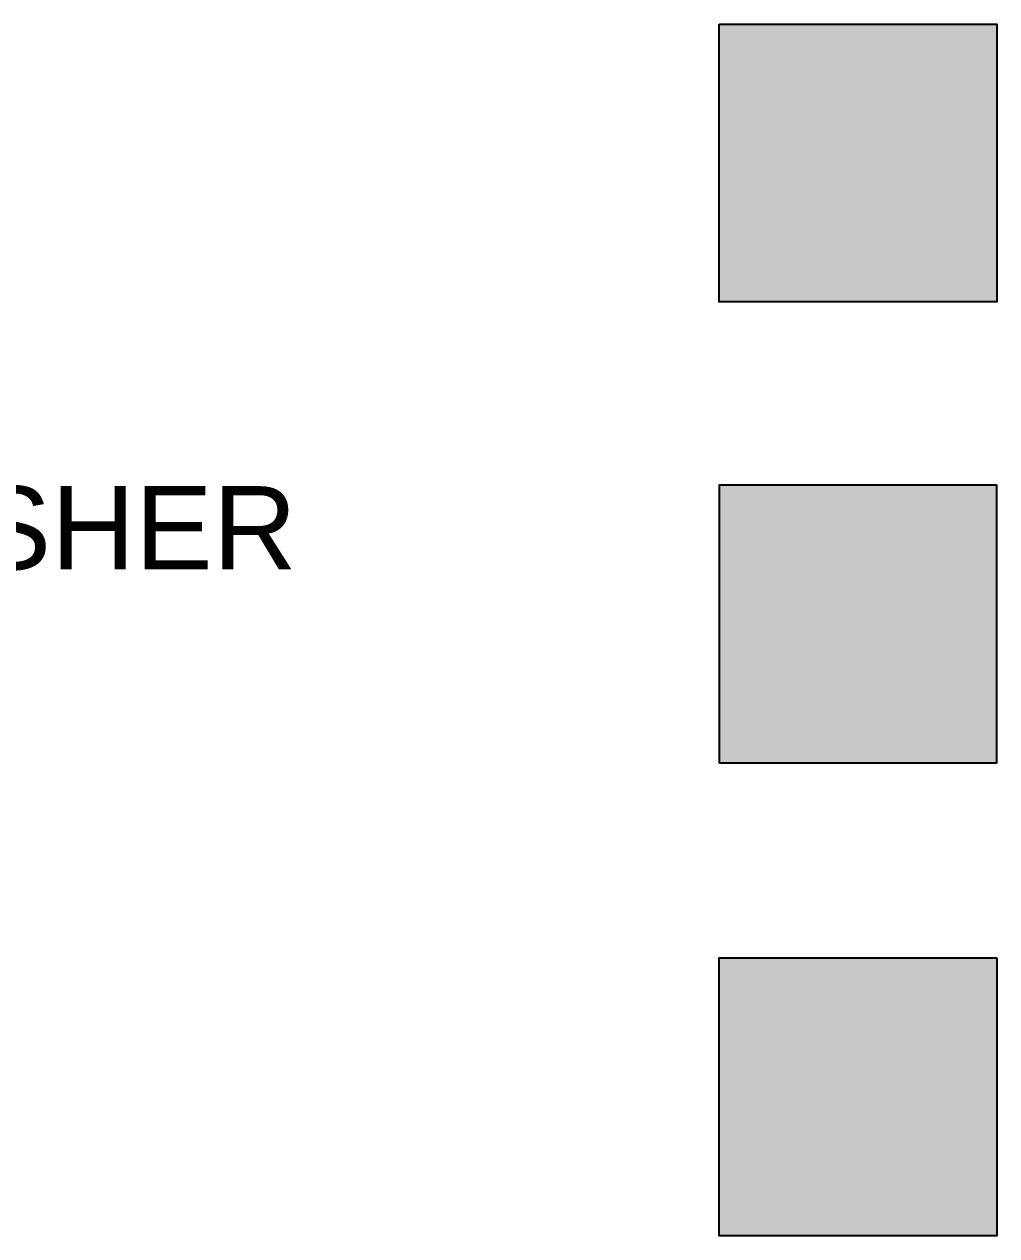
# Model space of a CAD drawing. Header units: metres. Extents: x 5231.1 to 5275.7, y -3151.4 to -3108.9.
# Drawn here: x 5259.127 to 5262.629, y -3144.428 to -3140.067 of the extents above; entities that cross this region are included whole.
import ezdxf

# ---------------------------------------------------------------- set-up
doc = ezdxf.new("R2010")
doc.units = ezdxf.units.M
doc.linetypes.add('Style Black Lines', pattern=[0])
doc.layers.add('Imported blocks', color=7, linetype='Continuous', true_color=0xc57dd9)
doc.layers.add('New Layer_1', color=7, linetype='Continuous', true_color=0xca387c)
doc.styles.add('Style', font='', dxfattribs={"height": 0.3})
doc.styles.get('Style').set_extended_font_data('arial')

# ---------------------------------------------------------------- blocks, each defined once
blk = doc.blocks.new('Assembly point')
at = {"layer": 'Imported blocks', "transparency": 33554483}
for points in [[(-0.1663, 0.1663), (0.1663, 0.1663), (0.1663, -0.1663), (-0.1663, -0.1663), (-0.1663, 0.1663)], [(-0.1347, 0.1353), (-0.1281, 0.1419), (-0.0872, 0.1011), (-0.0872, 0.1419), (-0.0694, 0.1241), (-0.0694, 0.0701), (-0.1235, 0.0701), (-0.1413, 0.0879), (-0.1004, 0.0879), (-0.1413, 0.1288), (-0.1347, 0.1353)], [(0.1347, 0.1353), (0.1413, 0.1288), (0.1004, 0.0879), (0.1413, 0.0879), (0.1235, 0.0701), (0.0694, 0.0701), (0.0694, 0.1241), (0.0872, 0.1419), (0.0872, 0.1011), (0.1281, 0.1419), (0.1347, 0.1353)], [(-0.1347, -0.1353), (-0.1413, -0.1288), (-0.1004, -0.0879), (-0.1413, -0.0879), (-0.1235, -0.0701), (-0.0694, -0.0701), (-0.0694, -0.1241), (-0.0872, -0.1419), (-0.0872, -0.1011), (-0.1281, -0.1419), (-0.1347, -0.1353)], [(0.1347, -0.1353), (0.1281, -0.1419), (0.0872, -0.1011), (0.0872, -0.1419), (0.0694, -0.1241), (0.0694, -0.0701), (0.1235, -0.0701), (0.1413, -0.0879), (0.1004, -0.0879), (0.1413, -0.1288), (0.1347, -0.1353)]]:
    blk.add_hatch(color=256, dxfattribs=at).paths.add_polyline_path(points, flags=0)
h = blk.add_hatch(color=256, dxfattribs=at)
edge = h.paths.add_edge_path(flags=0)
edge.add_spline(control_points=[(-0.0121, 0.0697), (-0.0121, 0.0766), (-0.0065, 0.0823), (0.0005, 0.0823)], knot_values=[0, 0, 0, 0, 1, 1, 1, 1], degree=3, periodic=0)
edge.add_spline(control_points=[(0.0005, 0.0823), (0.0074, 0.0823), (0.013, 0.0766), (0.013, 0.0697)], knot_values=[0, 0, 0, 0, 1, 1, 1, 1], degree=3, periodic=0)
edge.add_spline(control_points=[(0.013, 0.0697), (0.013, 0.0627), (0.0074, 0.0571), (0.0005, 0.0571)], knot_values=[0, 0, 0, 0, 1, 1, 1, 1], degree=3, periodic=0)
edge.add_spline(control_points=[(0.0005, 0.0571), (-0.0065, 0.0571), (-0.0121, 0.0627), (-0.0121, 0.0697)], knot_values=[0, 0, 0, 0, 1, 1, 1, 1], degree=3, periodic=0)
h = blk.add_hatch(color=256, dxfattribs=at)
edge = h.paths.add_edge_path(flags=0)
edge.add_spline(control_points=[(-0.0436, 0.0501), (-0.0436, 0.0571), (-0.0379, 0.0627), (-0.031, 0.0627)], knot_values=[0, 0, 0, 0, 1, 1, 1, 1], degree=3, periodic=0)
edge.add_spline(control_points=[(-0.031, 0.0627), (-0.024, 0.0627), (-0.0184, 0.0571), (-0.0184, 0.0501)], knot_values=[0, 0, 0, 0, 1, 1, 1, 1], degree=3, periodic=0)
edge.add_spline(control_points=[(-0.0184, 0.0501), (-0.0184, 0.0432), (-0.024, 0.0375), (-0.031, 0.0375)], knot_values=[0, 0, 0, 0, 1, 1, 1, 1], degree=3, periodic=0)
edge.add_spline(control_points=[(-0.031, 0.0375), (-0.0379, 0.0375), (-0.0436, 0.0432), (-0.0436, 0.0501)], knot_values=[0, 0, 0, 0, 1, 1, 1, 1], degree=3, periodic=0)
h = blk.add_hatch(color=256, dxfattribs=at)
edge = h.paths.add_edge_path(flags=0)
edge.add_spline(control_points=[(0.0193, 0.0501), (0.0193, 0.0571), (0.025, 0.0627), (0.0319, 0.0627)], knot_values=[0, 0, 0, 0, 1, 1, 1, 1], degree=3, periodic=0)
edge.add_spline(control_points=[(0.0319, 0.0627), (0.0389, 0.0627), (0.0445, 0.0571), (0.0445, 0.0501)], knot_values=[0, 0, 0, 0, 1, 1, 1, 1], degree=3, periodic=0)
edge.add_spline(control_points=[(0.0445, 0.0501), (0.0445, 0.0432), (0.0389, 0.0375), (0.0319, 0.0375)], knot_values=[0, 0, 0, 0, 1, 1, 1, 1], degree=3, periodic=0)
edge.add_spline(control_points=[(0.0319, 0.0375), (0.025, 0.0375), (0.0193, 0.0432), (0.0193, 0.0501)], knot_values=[0, 0, 0, 0, 1, 1, 1, 1], degree=3, periodic=0)
h = blk.add_hatch(color=256, dxfattribs=at)
edge = h.paths.add_edge_path(flags=0)
edge.add_line((-0.0163, 0.017), (-0.0163, -0.0746))
edge.add_spline(control_points=[(-0.0163, -0.0746), (-0.0163, -0.0748), (-0.0163, -0.075), (-0.0163, -0.0753)], knot_values=[0, 0, 0, 0, 1, 1, 1, 1], degree=3, periodic=0)
edge.add_spline(control_points=[(-0.0163, -0.0753), (-0.0163, -0.0791), (-0.0194, -0.0823), (-0.0233, -0.0823)], knot_values=[0, 0, 0, 0, 1, 1, 1, 1], degree=3, periodic=0)
edge.add_spline(control_points=[(-0.0233, -0.0823), (-0.0271, -0.0823), (-0.0302, -0.0791), (-0.0302, -0.0753)], knot_values=[0, 0, 0, 0, 1, 1, 1, 1], degree=3, periodic=0)
edge.add_spline(control_points=[(-0.0302, -0.0753), (-0.0302, -0.075), (-0.0302, -0.0748), (-0.0302, -0.0746)], knot_values=[0, 0, 0, 0, 1, 1, 1, 1], degree=3, periodic=0)
edge.add_line((-0.0302, -0.0746), (-0.0302, -0.0223))
edge.add_line((-0.0302, -0.0223), (-0.0315, -0.0223))
edge.add_line((-0.0315, -0.0223), (-0.0327, -0.0223))
edge.add_line((-0.0327, -0.0223), (-0.0327, -0.0746))
edge.add_spline(control_points=[(-0.0327, -0.0746), (-0.0327, -0.0748), (-0.0327, -0.075), (-0.0327, -0.0753)], knot_values=[0, 0, 0, 0, 1, 1, 1, 1], degree=3, periodic=0)
edge.add_spline(control_points=[(-0.0327, -0.0753), (-0.0327, -0.0791), (-0.0358, -0.0823), (-0.0396, -0.0823)], knot_values=[0, 0, 0, 0, 1, 1, 1, 1], degree=3, periodic=0)
edge.add_spline(control_points=[(-0.0396, -0.0823), (-0.0435, -0.0823), (-0.0466, -0.0791), (-0.0466, -0.0753)], knot_values=[0, 0, 0, 0, 1, 1, 1, 1], degree=3, periodic=0)
edge.add_spline(control_points=[(-0.0466, -0.0753), (-0.0466, -0.075), (-0.0466, -0.0748), (-0.0466, -0.0746)], knot_values=[0, 0, 0, 0, 1, 1, 1, 1], degree=3, periodic=0)
edge.add_line((-0.0466, -0.0746), (-0.0466, 0.017))
edge.add_line((-0.0466, 0.017), (-0.0506, 0.017))
edge.add_line((-0.0506, 0.017), (-0.0506, -0.015))
edge.add_line((-0.0506, -0.015), (-0.0506, -0.0156))
edge.add_spline(control_points=[(-0.0506, -0.0156), (-0.0509, -0.0181), (-0.053, -0.0201), (-0.0557, -0.0201)], knot_values=[0, 0, 0, 0, 1, 1, 1, 1], degree=3, periodic=0)
edge.add_spline(control_points=[(-0.0557, -0.0201), (-0.0583, -0.0201), (-0.0605, -0.0181), (-0.0608, -0.0156)], knot_values=[0, 0, 0, 0, 1, 1, 1, 1], degree=3, periodic=0)
edge.add_line((-0.0608, -0.0156), (-0.0608, -0.015))
edge.add_line((-0.0608, -0.015), (-0.0608, 0.0181))
edge.add_spline(control_points=[(-0.0608, 0.0181), (-0.0608, 0.0266), (-0.0539, 0.0341), (-0.0454, 0.0341)], knot_values=[0, 0, 0, 0, 1, 1, 1, 1], degree=3, periodic=0)
edge.add_line((-0.0454, 0.0341), (-0.0315, 0.0341))
edge.add_line((-0.0315, 0.0341), (-0.0175, 0.0341))
edge.add_spline(control_points=[(-0.0175, 0.0341), (-0.009, 0.0341), (-0.0021, 0.0266), (-0.0021, 0.0181)], knot_values=[0, 0, 0, 0, 1, 1, 1, 1], degree=3, periodic=0)
edge.add_line((-0.0021, 0.0181), (-0.0021, -0.015))
edge.add_line((-0.0021, -0.015), (-0.0021, -0.0156))
edge.add_spline(control_points=[(-0.0021, -0.0156), (-0.0024, -0.0181), (-0.0046, -0.0201), (-0.0072, -0.0201)], knot_values=[0, 0, 0, 0, 1, 1, 1, 1], degree=3, periodic=0)
edge.add_spline(control_points=[(-0.0072, -0.0201), (-0.0099, -0.0201), (-0.012, -0.0181), (-0.0123, -0.0156)], knot_values=[0, 0, 0, 0, 1, 1, 1, 1], degree=3, periodic=0)
edge.add_line((-0.0123, -0.0156), (-0.0123, -0.015))
edge.add_line((-0.0123, -0.015), (-0.0123, 0.017))
edge.add_line((-0.0123, 0.017), (-0.0163, 0.017))
h = blk.add_hatch(color=256, dxfattribs=at)
edge = h.paths.add_edge_path(flags=0)
edge.add_line((0.0466, 0.017), (0.0466, -0.0746))
edge.add_spline(control_points=[(0.0466, -0.0746), (0.0466, -0.0748), (0.0466, -0.075), (0.0466, -0.0753)], knot_values=[0, 0, 0, 0, 1, 1, 1, 1], degree=3, periodic=0)
edge.add_spline(control_points=[(0.0466, -0.0753), (0.0466, -0.0791), (0.0435, -0.0823), (0.0396, -0.0823)], knot_values=[0, 0, 0, 0, 1, 1, 1, 1], degree=3, periodic=0)
edge.add_spline(control_points=[(0.0396, -0.0823), (0.0358, -0.0823), (0.0327, -0.0791), (0.0327, -0.0753)], knot_values=[0, 0, 0, 0, 1, 1, 1, 1], degree=3, periodic=0)
edge.add_spline(control_points=[(0.0327, -0.0753), (0.0327, -0.075), (0.0327, -0.0748), (0.0327, -0.0746)], knot_values=[0, 0, 0, 0, 1, 1, 1, 1], degree=3, periodic=0)
edge.add_line((0.0327, -0.0746), (0.0327, -0.0223))
edge.add_line((0.0327, -0.0223), (0.0314, -0.0223))
edge.add_line((0.0314, -0.0223), (0.0302, -0.0223))
edge.add_line((0.0302, -0.0223), (0.0302, -0.0746))
edge.add_spline(control_points=[(0.0302, -0.0746), (0.0302, -0.0748), (0.0302, -0.075), (0.0302, -0.0753)], knot_values=[0, 0, 0, 0, 1, 1, 1, 1], degree=3, periodic=0)
edge.add_spline(control_points=[(0.0302, -0.0753), (0.0302, -0.0791), (0.0271, -0.0823), (0.0233, -0.0823)], knot_values=[0, 0, 0, 0, 1, 1, 1, 1], degree=3, periodic=0)
edge.add_spline(control_points=[(0.0233, -0.0823), (0.0194, -0.0823), (0.0163, -0.0791), (0.0163, -0.0753)], knot_values=[0, 0, 0, 0, 1, 1, 1, 1], degree=3, periodic=0)
edge.add_spline(control_points=[(0.0163, -0.0753), (0.0163, -0.075), (0.0163, -0.0748), (0.0163, -0.0746)], knot_values=[0, 0, 0, 0, 1, 1, 1, 1], degree=3, periodic=0)
edge.add_line((0.0163, -0.0746), (0.0163, 0.017))
edge.add_line((0.0163, 0.017), (0.0123, 0.017))
edge.add_line((0.0123, 0.017), (0.0123, -0.015))
edge.add_line((0.0123, -0.015), (0.0123, -0.0156))
edge.add_spline(control_points=[(0.0123, -0.0156), (0.012, -0.0181), (0.0099, -0.0201), (0.0072, -0.0201)], knot_values=[0, 0, 0, 0, 1, 1, 1, 1], degree=3, periodic=0)
edge.add_spline(control_points=[(0.0072, -0.0201), (0.0046, -0.0201), (0.0024, -0.0181), (0.0021, -0.0156)], knot_values=[0, 0, 0, 0, 1, 1, 1, 1], degree=3, periodic=0)
edge.add_line((0.0021, -0.0156), (0.0021, -0.015))
edge.add_line((0.0021, -0.015), (0.0021, 0.0181))
edge.add_spline(control_points=[(0.0021, 0.0181), (0.0021, 0.0266), (0.009, 0.0341), (0.0175, 0.0341)], knot_values=[0, 0, 0, 0, 1, 1, 1, 1], degree=3, periodic=0)
edge.add_line((0.0175, 0.0341), (0.0314, 0.0341))
edge.add_line((0.0314, 0.0341), (0.0454, 0.0341))
edge.add_spline(control_points=[(0.0454, 0.0341), (0.0539, 0.0341), (0.0608, 0.0266), (0.0608, 0.0181)], knot_values=[0, 0, 0, 0, 1, 1, 1, 1], degree=3, periodic=0)
edge.add_line((0.0608, 0.0181), (0.0608, -0.015))
edge.add_line((0.0608, -0.015), (0.0608, -0.0156))
edge.add_spline(control_points=[(0.0608, -0.0156), (0.0605, -0.0181), (0.0583, -0.0201), (0.0557, -0.0201)], knot_values=[0, 0, 0, 0, 1, 1, 1, 1], degree=3, periodic=0)
edge.add_spline(control_points=[(0.0557, -0.0201), (0.053, -0.0201), (0.0509, -0.0181), (0.0506, -0.0156)], knot_values=[0, 0, 0, 0, 1, 1, 1, 1], degree=3, periodic=0)
edge.add_line((0.0506, -0.0156), (0.0505, -0.015))
edge.add_line((0.0505, -0.015), (0.0505, 0.017))
edge.add_line((0.0505, 0.017), (0.0466, 0.017))
at = {"layer": 'Imported blocks', "linetype": 'Style Black Lines'}
blk.add_lwpolyline([(-0.1663, 0.1663), (0.1663, 0.1663), (0.1663, -0.1663), (-0.1663, -0.1663), (-0.1663, 0.1663)], close=True, dxfattribs=at)
blk = doc.blocks.new('First aid kit')
at = {"layer": 'Imported blocks', "transparency": 33554483}
for points in [[(0.1855, 0.1855), (0.1855, -0.1855), (-0.1855, -0.1855), (-0.1855, 0.1855), (0.1855, 0.1855)], [(-0.0406, -0.121), (0.0406, -0.121), (0.0406, 0.121), (-0.0406, 0.121), (-0.0406, -0.121)], [(0.121, -0.0406), (0.121, 0.0406), (-0.121, 0.0406), (-0.121, -0.0406), (0.121, -0.0406)]]:
    blk.add_hatch(color=256, dxfattribs=at).paths.add_polyline_path(points, flags=0)
at = {"layer": 'Imported blocks', "linetype": 'Style Black Lines'}
blk.add_lwpolyline([(0.1855, 0.1855), (0.1855, -0.1855), (-0.1855, -0.1855), (-0.1855, 0.1855), (0.1855, 0.1855)], close=True, dxfattribs=at)
blk = doc.blocks.new('Emergency telephone')
at = {"layer": 'Imported blocks', "transparency": 33554483}
for points in [[(-0.1833, 0.1833), (0.1833, 0.1833), (0.1833, -0.1833), (-0.1833, -0.1833), (-0.1833, 0.1833)], [(0.0707, 0.0363), (0.1078, 0.0363), (0.1078, 0.1401), (0.0707, 0.1401), (0.0707, 0.0363)], [(0.1412, 0.0682), (0.1412, 0.1053), (0.0373, 0.1053), (0.0373, 0.0682), (0.1412, 0.0682)]]:
    blk.add_hatch(color=256, dxfattribs=at).paths.add_polyline_path(points, flags=0)
h = blk.add_hatch(color=256, dxfattribs=at)
edge = h.paths.add_edge_path(flags=0)
edge.add_spline(control_points=[(-0.0656, 0.069), (-0.0611, 0.0707), (-0.0577, 0.076), (-0.0577, 0.076)], knot_values=[0, 0, 0, 0, 1, 1, 1, 1], degree=3, periodic=0)
edge.add_spline(control_points=[(-0.0577, 0.076), (-0.0577, 0.076), (-0.0624, 0.0982), (-0.0673, 0.1197)], knot_values=[0, 0, 0, 0, 1, 1, 1, 1], degree=3, periodic=0)
edge.add_spline(control_points=[(-0.0673, 0.1197), (-0.0716, 0.1387), (-0.076, 0.1573), (-0.076, 0.1573)], knot_values=[0, 0, 0, 0, 1, 1, 1, 1], degree=3, periodic=0)
edge.add_spline(control_points=[(-0.076, 0.1573), (-0.076, 0.1573), (-0.0787, 0.1605), (-0.0821, 0.1608)], knot_values=[0, 0, 0, 0, 1, 1, 1, 1], degree=3, periodic=0)
edge.add_spline(control_points=[(-0.0821, 0.1608), (-0.0878, 0.1613), (-0.0953, 0.1591), (-0.0953, 0.1591)], knot_values=[0, 0, 0, 0, 1, 1, 1, 1], degree=3, periodic=0)
edge.add_line((-0.0953, 0.1591), (-0.0769, 0.069))
edge.add_spline(control_points=[(-0.0769, 0.069), (-0.0769, 0.069), (-0.0707, 0.0672), (-0.0656, 0.069)], knot_values=[0, 0, 0, 0, 1, 1, 1, 1], degree=3, periodic=0)
h = blk.add_hatch(color=256, dxfattribs=at)
edge = h.paths.add_edge_path(flags=0)
edge.add_spline(control_points=[(-0.0568, -0.0856), (-0.0568, -0.0856), (-0.0612, -0.0816), (-0.0638, -0.076)], knot_values=[0, 0, 0, 0, 1, 1, 1, 1], degree=3, periodic=0)
edge.add_spline(control_points=[(-0.0638, -0.076), (-0.0699, -0.0632), (-0.0786, -0.0342), (-0.0883, -0.007)], knot_values=[0, 0, 0, 0, 1, 1, 1, 1], degree=3, periodic=0)
edge.add_spline(control_points=[(-0.0883, -0.007), (-0.1005, 0.0276), (-0.1092, 0.062), (-0.1092, 0.062)], knot_values=[0, 0, 0, 0, 1, 1, 1, 1], degree=3, periodic=0)
edge.add_spline(control_points=[(-0.1092, 0.062), (-0.1092, 0.062), (-0.1048, 0.0688), (-0.0987, 0.0673)], knot_values=[0, 0, 0, 0, 1, 1, 1, 1], degree=3, periodic=0)
edge.add_spline(control_points=[(-0.0987, 0.0673), (-0.0918, 0.0655), (-0.083, 0.0647), (-0.083, 0.0647)], knot_values=[0, 0, 0, 0, 1, 1, 1, 1], degree=3, periodic=0)
edge.add_line((-0.083, 0.0647), (-0.1014, 0.1564))
edge.add_spline(control_points=[(-0.1014, 0.1564), (-0.1014, 0.1564), (-0.1194, 0.1568), (-0.1328, 0.1503)], knot_values=[0, 0, 0, 0, 1, 1, 1, 1], degree=3, periodic=0)
edge.add_spline(control_points=[(-0.1328, 0.1503), (-0.1464, 0.1438), (-0.1556, 0.1328), (-0.1556, 0.1328)], knot_values=[0, 0, 0, 0, 1, 1, 1, 1], degree=3, periodic=0)
edge.add_spline(control_points=[(-0.1556, 0.1328), (-0.1556, 0.1328), (-0.1591, 0.1049), (-0.1573, 0.0673)], knot_values=[0, 0, 0, 0, 1, 1, 1, 1], degree=3, periodic=0)
edge.add_spline(control_points=[(-0.1573, 0.0673), (-0.1553, 0.0245), (-0.1416, -0.0192), (-0.1416, -0.0192)], knot_values=[0, 0, 0, 0, 1, 1, 1, 1], degree=3, periodic=0)
edge.add_spline(control_points=[(-0.1416, -0.0192), (-0.1416, -0.0192), (-0.1268, -0.0659), (-0.1031, -0.1005)], knot_values=[0, 0, 0, 0, 1, 1, 1, 1], degree=3, periodic=0)
edge.add_spline(control_points=[(-0.1031, -0.1005), (-0.0762, -0.1398), (-0.0446, -0.1608), (-0.0446, -0.1608)], knot_values=[0, 0, 0, 0, 1, 1, 1, 1], degree=3, periodic=0)
edge.add_spline(control_points=[(-0.0446, -0.1608), (-0.0446, -0.1608), (-0.0224, -0.1579), (-0.0052, -0.1521)], knot_values=[0, 0, 0, 0, 1, 1, 1, 1], degree=3, periodic=0)
edge.add_spline(control_points=[(-0.0052, -0.1521), (0.0113, -0.1465), (0.0227, -0.1381), (0.0227, -0.1381)], knot_values=[0, 0, 0, 0, 1, 1, 1, 1], degree=3, periodic=0)
edge.add_line((0.0227, -0.1381), (-0.0384, -0.0682))
edge.add_line((-0.0384, -0.0682), (-0.0568, -0.0856))
h = blk.add_hatch(color=256, dxfattribs=at)
edge = h.paths.add_edge_path(flags=0)
edge.add_spline(control_points=[(0.0411, -0.118), (0.0411, -0.118), (0.0247, -0.0987), (0.0096, -0.0813)], knot_values=[0, 0, 0, 0, 1, 1, 1, 1], degree=3, periodic=0)
edge.add_spline(control_points=[(0.0096, -0.0813), (-0.003, -0.0667), (-0.014, -0.053), (-0.014, -0.053)], knot_values=[0, 0, 0, 0, 1, 1, 1, 1], degree=3, periodic=0)
edge.add_spline(control_points=[(-0.014, -0.053), (-0.014, -0.053), (-0.0206, -0.0532), (-0.0253, -0.0559)], knot_values=[0, 0, 0, 0, 1, 1, 1, 1], degree=3, periodic=0)
edge.add_spline(control_points=[(-0.0253, -0.0559), (-0.0298, -0.0586), (-0.0323, -0.0638), (-0.0323, -0.0638)], knot_values=[0, 0, 0, 0, 1, 1, 1, 1], degree=3, periodic=0)
edge.add_line((-0.0323, -0.0638), (0.0288, -0.1337))
edge.add_spline(control_points=[(0.0288, -0.1337), (0.0288, -0.1337), (0.036, -0.1301), (0.0393, -0.1259)], knot_values=[0, 0, 0, 0, 1, 1, 1, 1], degree=3, periodic=0)
edge.add_spline(control_points=[(0.0393, -0.1259), (0.0421, -0.1223), (0.0411, -0.118), (0.0411, -0.118)], knot_values=[0, 0, 0, 0, 1, 1, 1, 1], degree=3, periodic=0)
at = {"layer": 'Imported blocks', "linetype": 'Style Black Lines'}
blk.add_lwpolyline([(-0.1833, -0.1833), (0.1833, -0.1833), (0.1833, 0.1833), (-0.1833, 0.1833), (-0.1833, -0.1833)], close=True, dxfattribs=at)

msp = doc.modelspace()

# ---------------------------------------------------------------- block references
at = {"layer": 'Imported blocks'}
for name, p, xscale, yscale in [('Assembly point', (5262.1286, -3140.5665), 3.005932117011453, 3.005932117011453), ('Emergency telephone', (5262.1286, -3142.226), 2.727267220460304, 2.727267220460304), ('First aid kit', (5262.1286, -3143.928), 2.696113278884239, 2.696113278884239)]:
    msp.add_blockref(name, p, dxfattribs=dict(at, xscale=xscale, yscale=yscale))

# ---------------------------------------------------------------- texts
at = {"layer": 'New Layer_1', "insert": (5255.8943, -3141.7294), "char_height": 0.3, "width": 4.866667, "attachment_point": 1, "style": 'Style'}
msp.add_mtext('FIRE EXTINGUISHER', dxfattribs=at)

doc.saveas('drawing.dxf')
